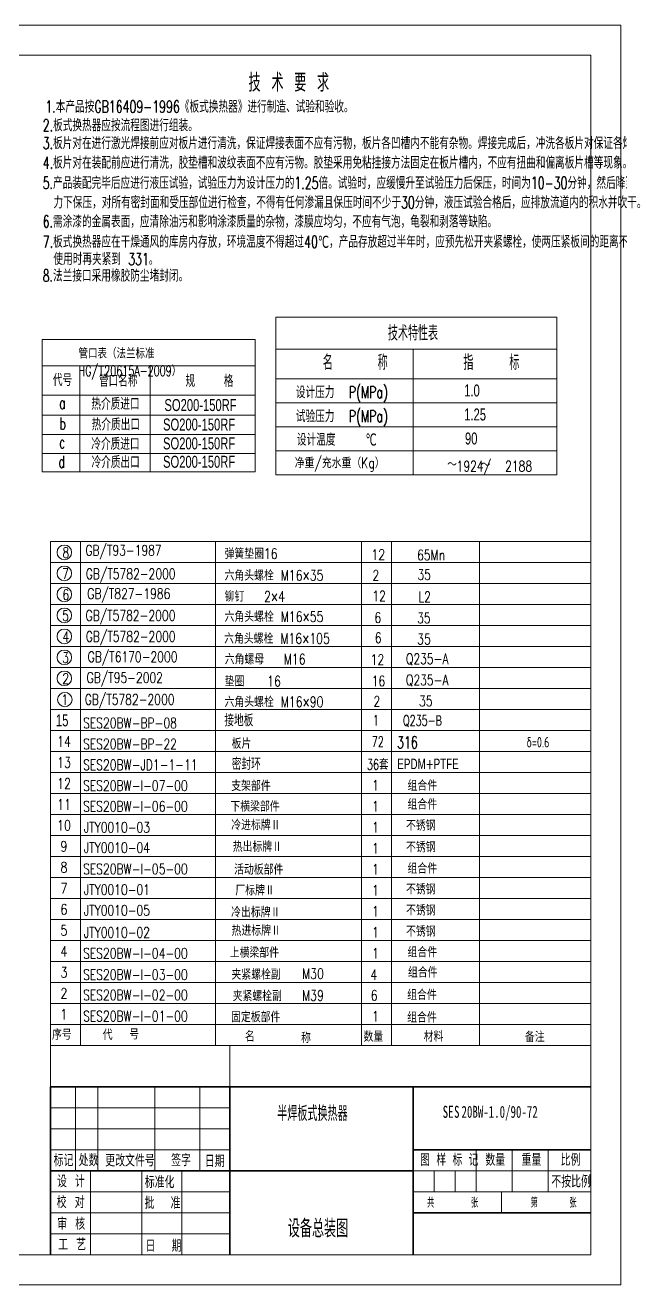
# Model space of a CAD drawing. Header units: millimetres. Extents: x 3384 to 3978, y 1077 to 1497.
# Drawn here: x 3779.9 to 3978.3, y 1076.5 to 1496.5 of the extents above; entities that cross this region are included whole.
import ezdxf

# ---------------------------------------------------------------- set-up
doc = ezdxf.new("R2010")
doc.units = ezdxf.units.MM
doc.linetypes.add('CENTERX2', pattern=[4, 2.5, -0.5, 0.5, -0.5])
for name, color, linetype, lineweight, true_color in [('1', 1, 'Continuous', 18, 0xff0000), ('2', 2, 'Continuous', 18, 0xffff00), ('3', 3, 'CENTERX2', 18, 0x00ff00), ('3尺寸线', 2, 'Continuous', 18, 0xffff00)]:
    doc.layers.add(name, color=color, linetype=linetype, lineweight=lineweight, true_color=true_color)
doc.layers.add('尺寸线与文字层', color=2, linetype='Continuous')
doc.layers.add('粗实线层', color=7, linetype='Continuous', lineweight=35)
doc.layers.add('细实线层', color=7, linetype='Continuous', lineweight=18)
doc.styles.add('HZ', font='txt.shx', dxfattribs={"width": 0.67, "bigfont": 'hztxt.shx'})
doc.styles.get("Standard").update_dxf_attribs({"font": 'arial.ttf'})
doc.styles.add('标准', font='', dxfattribs={"width": 0.667})
doc.styles.get('标准').set_extended_font_data('宋体')

msp = doc.modelspace()

# ---------------------------------------------------------------- linework, layer by layer
at = {"layer": '1'}
for p, q in [((3863.38761, 1346.63393), (3863.38761, 1399.1765)), ((3863.38761, 1399.1765), (3957.03641, 1399.1765)), ((3957.03641, 1399.1765), (3957.03641, 1346.63393)), ((3785.50016, 1391.79339), (3785.50016, 1347.61526)), ((3785.50016, 1391.79339), (3856.55085, 1391.79339)), ((3856.55085, 1347.61526), (3856.55085, 1391.79339)), ((3863.38761, 1388.47682), (3957.03641, 1388.47682)), ((3785.50016, 1347.61526), (3856.55085, 1347.61526)), ((3957.03641, 1346.63393), (3863.38761, 1346.63393))]:
    msp.add_line(p, q, dxfattribs=at)
at = {"layer": '1', "linetype": 'ByBlock'}
for p, q in [((3788.29059, 1324.35042), (3968.09664, 1324.35042)), ((3788.29059, 1324.35042), (3788.29059, 1268.35042)), ((3788.29059, 1268.35042), (3788.29059, 1086.53994)), ((3788.29059, 1156.35042), (3968.29059, 1156.35042)), ((3788.29059, 1142.53994), (3968.29059, 1142.53994))]:
    msp.add_line(p, q, dxfattribs=at)
at = {"layer": '2'}
for p, q in [((3978.29059, 1496.53994), (3978.29059, 1076.53994)), ((3909.094, 1346.63393), (3909.094, 1388.47682)), ((3785.50016, 1383.0109), (3856.55085, 1383.0109)), ((3798.06931, 1347.61526), (3798.06931, 1383.0109)), ((3821.49591, 1347.61526), (3821.49591, 1383.0109)), ((3957.03641, 1378.63393), (3863.38761, 1378.63393)), ((3785.50016, 1373.18847), (3856.55085, 1373.18847)), ((3957.03641, 1370.63393), (3863.38761, 1370.63393)), ((3785.50016, 1366.53101), (3856.55085, 1366.53101)), ((3957.03641, 1362.63393), (3863.38761, 1362.63393)), ((3785.50016, 1360.03743), (3856.55085, 1360.03743)), ((3785.50016, 1353.73218), (3856.55085, 1353.73218))]:
    msp.add_line(p, q, dxfattribs=at)
at = {"layer": '2', "linetype": 'ByBlock', "ltscale": 0.5}
msp.add_line((3957.03641, 1354.63393), (3863.38761, 1354.63393), dxfattribs=at)
at = {"layer": '2', "linetype": 'Continuous'}
msp.add_line((3848.09133, 1156.35042), (3848.09133, 1142.53994), dxfattribs=at)
at = {"layer": '3', "linetype": 'ByBlock', "ltscale": 0.25}
for p, q in [((3931.27479, 1324.35042), (3931.27479, 1156.35042)), ((3798.29059, 1268.35042), (3798.29059, 1156.35042)), ((3788.29059, 1254.35042), (3968.09664, 1254.35042)), ((3788.29059, 1254.35042), (3968.09664, 1254.35042)), ((3788.29059, 1254.35042), (3968.29059, 1254.35042)), ((3788.29059, 1254.35042), (3968.29059, 1254.35042)), ((3788.29059, 1247.35042), (3968.29059, 1247.35042)), ((3788.29059, 1240.35042), (3968.29059, 1240.35042)), ((3788.29059, 1233.35042), (3968.29059, 1233.35042)), ((3788.29059, 1226.35042), (3968.29059, 1226.35042)), ((3788.29059, 1219.35042), (3968.29059, 1219.35042)), ((3788.29059, 1212.35042), (3968.29059, 1212.35042)), ((3788.29059, 1205.35042), (3968.29059, 1205.35042)), ((3788.29059, 1198.35042), (3968.29059, 1198.35042)), ((3788.29059, 1191.35042), (3968.29059, 1191.35042)), ((3788.29059, 1184.35042), (3968.29059, 1184.35042)), ((3788.29059, 1177.35042), (3968.29059, 1177.35042)), ((3788.29059, 1170.35042), (3968.29059, 1170.35042)), ((3788.29059, 1163.35042), (3968.29059, 1163.35042))]:
    msp.add_line(p, q, dxfattribs=at)
at = {"layer": '3尺寸线'}
for p, q in [((3798.29059, 1324.35042), (3798.29059, 1268.35042)), ((3843.29059, 1324.35042), (3843.29059, 1156.35042)), ((3891.8724, 1324.35042), (3891.8724, 1156.35042)), ((3901.8724, 1324.35042), (3901.8724, 1156.35042)), ((3788.29059, 1317.35042), (3968.09664, 1317.35042)), ((3788.29059, 1310.35042), (3968.09664, 1310.35042)), ((3788.29059, 1303.35042), (3968.09664, 1303.35042)), ((3788.29059, 1296.35042), (3968.09664, 1296.35042)), ((3788.29059, 1289.35042), (3968.09664, 1289.35042)), ((3788.29059, 1282.35042), (3968.09664, 1282.35042)), ((3788.29059, 1275.35042), (3968.09664, 1275.35042)), ((3788.29059, 1268.35042), (3968.09664, 1268.35042)), ((3788.29059, 1261.35042), (3968.09664, 1261.35042))]:
    msp.add_line(p, q, dxfattribs=at)
msp.add_lwpolyline([(3978.29059, 1076.53994), (3384.29059, 1076.53994), (3384.29059, 1496.53994), (3978.29059, 1496.53994)], close=True, dxfattribs=at)
at = {"layer": '3尺寸线', "color": 1}
msp.add_lwpolyline([(3409.29059, 1486.53994), (3968.29059, 1486.53994), (3968.29059, 1086.53994), (3409.29059, 1086.53994)], close=True, dxfattribs=at)
at = {"layer": '3尺寸线'}
for centre, radius in [((3792.9285, 1320.75868), 2.44), ((3792.9285, 1313.75868), 2.44), ((3792.9285, 1306.75868), 2.44), ((3792.9285, 1299.75868), 2.44), ((3792.9285, 1292.75868), 2.44), ((3792.9285, 1285.75868), 2.44), ((3792.9285, 1278.75868), 2.44), ((3793.08604, 1271.69025), 2.4)]:
    msp.add_circle(centre, radius, dxfattribs=at)
at = {"layer": '粗实线层'}
for p, q in [((3788.29059, 1142.53994), (3968.29059, 1142.53994)), ((3788.29059, 1142.53994), (3788.29059, 1086.53994)), ((3848.09133, 1142.53994), (3848.09133, 1086.53994)), ((3909.09133, 1086.53994), (3909.09133, 1142.53994)), ((3909.09133, 1121.53994), (3968.29059, 1121.53994)), ((3909.09133, 1114.53994), (3788.29059, 1114.53994)), ((3909.09133, 1100.53994), (3968.29059, 1100.53994))]:
    msp.add_line(p, q, dxfattribs=at)
at = {"layer": '细实线层'}
for p, q in [((3796.59133, 1142.53994), (3796.59133, 1114.53994)), ((3804.09133, 1142.53994), (3804.09133, 1118.53994)), ((3823.09133, 1114.53994), (3823.09133, 1142.53994)), ((3838.09133, 1114.53994), (3838.09133, 1142.53994)), ((3788.29059, 1135.53994), (3848.09133, 1135.53994)), ((3804.09133, 1135.53994), (3804.09133, 1114.53994)), ((3848.09133, 1128.53994), (3788.29059, 1128.53994)), ((3788.29059, 1121.53994), (3848.09133, 1121.53994)), ((3930.09133, 1107.53994), (3930.09133, 1121.53994)), ((3942.09133, 1107.53994), (3942.09133, 1121.53994)), ((3954.09133, 1107.53994), (3954.09133, 1121.53994)), ((3801.68173, 1114.53994), (3801.68173, 1086.53994)), ((3818.73493, 1114.53994), (3818.73493, 1086.53994)), ((3832.1194, 1114.53994), (3832.1194, 1086.53994)), ((3909.09133, 1114.53994), (3968.29059, 1114.53994)), ((3916.09133, 1107.53994), (3916.09133, 1114.53994)), ((3923.09133, 1107.53994), (3923.09133, 1114.53994)), ((3788.29059, 1107.53994), (3848.09133, 1107.53994)), ((3909.09133, 1107.53994), (3968.29059, 1107.53994)), ((3938.59133, 1100.53994), (3938.59133, 1107.53994)), ((3848.09133, 1100.53994), (3788.29059, 1100.53994)), ((3788.29059, 1093.53994), (3848.09133, 1093.53994))]:
    msp.add_line(p, q, dxfattribs=at)

# ---------------------------------------------------------------- texts
for s, height, style, width, p in [('半焊板式换热器', 5, 'HZ', 0.67, (3863.86324, 1131.16515)), ('SE', 4, '标准', 0.667, (3918.94845, 1132.21782)), ('S', 4, '标准', 0.667, (3922.74294, 1132.21782)), ('20BW-1.0/90-72', 4, '标准', 0.667, (3925.22895, 1132.21782)), ('共       张          第      张', 3, 'HZ', 0.6, (3913.71258, 1102.31888))]:
    msp.add_text(s, height=height, dxfattribs=dict(style=style, width=width)).set_placement(p)
at = {"layer": '2', "linetype": 'ByBlock', "ltscale": 0.5, "style": 'HZ', "width": 0.75}
for s, p in [('净重/充水重（Kg）', (3869.67365, 1348.83969)), ('～', (3920.45469, 1348.37104)), ('1924/  2188', (3923.59556, 1347.77409)), ('～', (3931.61169, 1348.22434)), ('序号', (3788.82059, 1158.23435)), ('代', (3805.71834, 1158.19287)), ('号', (3814.54828, 1158.32622)), ('名', (3853.08414, 1157.64972)), ('称', (3871.79003, 1157.1555)), ('数量', (3892.57591, 1157.57024)), ('材料', (3912.63668, 1157.60493)), ('备注', (3946.36088, 1157.47802))]:
    msp.add_text(s, height=3.5, dxfattribs=at).set_placement(p)
at = {"layer": '2', "style": 'HZ', "width": 0.67}
msp.add_text('设备总装图', height=6, dxfattribs=at).set_placement((3867.37887, 1092.32467))
at = {"layer": '2', "ltscale": 20, "attachment_point": 7, "style": 'HZ'}
for s, insert, char_height, width in [('\\T1;技 术 要 求', (3854.29557, 1474.35794), 6, 42.21), ('接地板', (3846.22817, 1262.7392), 4, 12.06), ('Q235-{\\fArial|b0|i0|c0|p32;B}', (3905.7442, 1262.60593), 3.5, 21.105), ('72', (3895.33644, 1255.90497), 3.5, 10.05), ('\\T1;密封环', (3848.70402, 1248.22183), 4, 12.06), ('36套', (3893.7173, 1248.30437), 3.5, 10.05)]:
    msp.add_mtext(s, dxfattribs=dict(at, insert=insert, char_height=char_height, width=width))
at = {"layer": '2'}
for s, insert, char_height, width, attachment_point, style in [('\\T1;1.本产品按GB16409-1996《板式换热器》进行制造、试验和验收。', (3786.60651, 1467.34614), 4, 141.8890659, 7, 'HZ'), ('\\T1;2.板式换热器应按流程图进行组装。', (3785.72492, 1461.13667), 4, 66.3855879, 7, 'HZ'), ('\\T1;3.板片对在进行激光焊接前应对板片进行清洗，保证焊接表面不应有污物，板片各凹槽内不能有杂物。焊接完成后，冲洗各板片对保证各焊接腔通畅。 ', (3785.72492, 1455.09174), 4, 271.872011, 7, 'HZ'), ('\\T1;4.板片对在装配前应进行清洗，胶垫槽和波纹表面不应有污物。胶垫采用免粘挂接方法固定在板片槽内，不应有扭曲和偏离板片槽等现象。', (3785.735, 1448.56802), 4, 247.2082802, 7, 'HZ'), ('\\T1;5.产品装配完毕后应进行液压试验，试验压力为设计压力的1.25倍。试验时，应缓慢升至试验压力后保压，时间为10-30分钟，然后降至设计压', (3785.71204, 1441.81272), 4, 268.5794396, 7, 'HZ'), ('\\T1;力下保压，对所有密封面和受压部位进行检查，不得有任何渗漏且保压时间不少于30分钟，液压试验合格后，应排放流道内的积水并吹干。', (3789.31186, 1435.31923), 4, 249.4652967, 7, 'HZ'), ('\\T1;6.需涂漆的金属表面，应清除油污和影响涂漆质量的杂物，漆膜应均匀，不应有气泡，龟裂和剥落等缺陷。', (3785.72227, 1428.93017), 4, 190.266011, 7, 'HZ'), ('7.板式换热器应在干燥通风的库房内存放，环境温度不得超过40℃，产品存放超过半年时，应预先松开夹紧螺栓，使两压紧板间的距离不小于364，', (3785.73154, 1422.20129), 4, 270.4535989, 7, 'HZ'), ('使用时再夹紧到 331。', (3789.29117, 1416.55406), 4, 43.5529451, 7, 'HZ'), ('\\T1;8.法兰接口采用橡胶防尘堵封闭。', (3785.71572, 1411.00766), 4, 61.9635879, 7, 'HZ'), ('\\T1;技术特性表', (3900.6947, 1391.39831), 5, 25.125, 7, 'HZ'), ('管口表（法兰标准HG/{\\fArial|b0|i0|c0|p32;T}20615A-2009）', (3797.65535, 1388.88892), 3.5, 54.0663866, 1, 'HZ'), ('\\T1;名     称 ', (3879.01023, 1381.58912), 5, 40.2, 7, 'HZ'), ('\\T1; 指    标 ', (3922.87354, 1381.58912), 5, 40.28375, 7, 'HZ'), ('\\T1;代号', (3789.10029, 1376.24344), 4, 8.04, 7, 'HZ'), ('\\T1;管口名称', (3804.45115, 1376.00567), 4, 16.08, 7, 'HZ'), ('\\T1;规    格', (3833.26582, 1375.92016), 4, 24.187, 7, 'HZ'), ('\\T1;设计压力  P(MPa)', (3870.04369, 1370.82272), 4, 48.91, 7, 'HZ'), ('\\T1;a', (3791.14966, 1368.57792), 4, 6.7957143, 7, 'HZ'), ('\\T1;热介质进口', (3801.92438, 1368.2533), 4, 20.167, 7, 'HZ'), ('{\\fArial|b0|i0|c0|p32;SO200-150RF}', (3826.27707, 1367.82784), 4, 49.1971429, 7, '标准'), ('\\T1;b', (3791.25919, 1361.6983), 4, 8.7291429, 7, 'HZ'), ('\\T1;热介质出口', (3802.04047, 1361.3749), 4, 20.1, 7, 'HZ'), ('{\\fArial|b0|i0|c0|p32;SO200-150RF}', (3825.80667, 1361.33426), 4, 49.1971429, 7, '标准'), ('\\T1;试验压力  P(MPa)', (3870.04369, 1362.82272), 4, 48.91, 7, 'HZ'), ('\\T1;c', (3791.1942, 1355.4515), 4, 10.6242857, 7, 'HZ'), ('\\T1;冷介质进口', (3801.90542, 1354.90464), 4, 20.167, 7, 'HZ'), ('{\\fArial|b0|i0|c0|p32;SO200-150RF}', (3825.80667, 1355.02902), 4, 49.1971429, 7, '标准'), ('\\T1;设计温度', (3870.37639, 1356.33632), 4, 16.08, 7, 'HZ'), ('\\T1;℃', (3893.26625, 1356.32394), 4, 3.9272308, 7, 'HZ'), ('\\T1;d', (3790.97154, 1348.97531), 4, 6.8914286, 7, 'HZ'), ('\\T1;冷介质出口', (3801.97953, 1348.82938), 4, 20.1, 7, 'HZ'), ('{\\fArial|b0|i0|c0|p32;SO200-150RF}', (3825.80667, 1348.91209), 4, 49.1971429, 7, '标准'), ('{\\fArial|b0|i0|c0|p32;EPDM}+{\\fArial|b0|i0|c0|p32;PTFE}', (3903.85731, 1248.48093), 3.5, 21.105, 7, 'HZ')]:
    msp.add_mtext(s, dxfattribs=dict(at, insert=insert, char_height=char_height, width=width, attachment_point=attachment_point, style=style))
at = {"layer": '2', "char_height": 4, "attachment_point": 7}
for s, insert, width in [('\\W0.67;1.0', (3926.1176, 1372.68059), 9.5714286), ('\\W0.67;1.25', (3926.1176, 1364.68059), 13.4), ('\\W0.67;90', (3926.3775, 1356.68059), 11.4857143), ('\\W0.67;15', (3790.1214, 1262.69112), 7.6571429)]:
    msp.add_mtext(s, dxfattribs=dict(at, insert=insert, width=width))
at = {"layer": '2', "linetype": 'Continuous', "attachment_point": 7, "style": 'HZ'}
for s, insert, char_height, width in [('\\T1;1', (3895.70625, 1262.98833), 3.5, 3.35), ('316', (3903.76236, 1255.41832), 4, 11.4857143)]:
    msp.add_mtext(s, dxfattribs=dict(at, insert=insert, char_height=char_height, width=width))
at = {"layer": '2', "ltscale": 0.5, "insert": (3946.90838, 1255.71968), "char_height": 3.5, "width": 16.1663269, "attachment_point": 7, "style": 'HZ'}
msp.add_mtext('\\T1;δ=0.6', dxfattribs=at)
at = {"layer": '3', "linetype": 'ByBlock', "ltscale": 0.25, "style": 'HZ', "width": 0.75}
for s, p in [('14', (3790.57117, 1255.96848)), ('13', (3790.57117, 1248.96848)), ('12', (3790.57117, 1241.96848)), ('11', (3790.57117, 1234.96848)), ('10', (3790.57117, 1227.96848)), ('9', (3791.68214, 1220.96848)), ('8', (3791.68214, 1213.96848)), ('7', (3791.68214, 1206.96848)), ('6', (3791.68214, 1199.96848)), ('5', (3791.68214, 1192.96848)), ('4', (3791.68214, 1185.96848)), ('3', (3791.68214, 1178.96848)), ('2', (3791.68214, 1171.96848)), ('1', (3791.68214, 1164.96848))]:
    msp.add_text(s, height=3.5, dxfattribs=at).set_placement(p)
at = {"layer": '3尺寸线', "style": 'HZ', "width": 0.75}
for s, p in [('GB/T93-1987', (3799.92836, 1319.68308)), ('8', (3792.29096, 1318.9002)), ('弹簧垫圈16', (3846.30163, 1318.58353)), ('12', (3895.259, 1318.26546)), ('65Mn', (3910.42865, 1318.14181)), ('7', (3792.19374, 1311.9002)), ('GB/T5782-2000', (3800.06788, 1311.84116)), ('六角头螺栓 M16×35', (3846.30163, 1311.34194)), ('2', (3895.53163, 1311.35112)), ('35', (3910.54191, 1311.55402)), ('6', (3792.27152, 1304.9002)), ('GB/T827-1986', (3800.57283, 1305.21637)), ('铆钉\u3000\u30002×4', (3846.33999, 1304.32188)), ('12', (3895.51784, 1304.43523)), ('L2', (3910.88931, 1304.20704)), ('GB/T5782-2000', (3800.01329, 1297.97555)), ('5', (3792.21319, 1297.9002)), ('六角头螺栓 M16×55', (3846.30163, 1297.58353)), ('6', (3896.27928, 1297.26546)), ('35', (3910.42865, 1297.14181)), ('4', (3792.32985, 1290.9002)), ('GB/T5782-2000', (3800.06988, 1290.94618)), ('六角头螺栓 M16×105', (3846.17024, 1290.30602)), ('6', (3896.33005, 1290.50808)), ('35', (3910.48749, 1290.07518)), ('3', (3792.21319, 1283.9002)), ('GB/T6170-2000', (3800.68961, 1284.15973)), ('六角螺母\u3000\u3000M16', (3846.34843, 1283.40438)), ('12', (3894.95944, 1283.25304)), ('Q235-A', (3906.72571, 1283.52942)), ('GB/T95-2002', (3800.3554, 1277.25324)), ('2', (3792.25208, 1276.9002)), ('垫圈   16', (3846.33996, 1276.04866)), ('16', (3895.32142, 1276.09439)), ('Q235-A', (3906.72571, 1276.43404)), ('1', (3791.94096, 1269.9002)), ('GB/T5782-2000', (3799.70589, 1269.94111)), ('六角头螺栓 M16×90', (3846.30163, 1269.16264)), ('2', (3895.86637, 1269.32508)), ('35', (3911.06129, 1269.44791)), ('SES20BW-BP-08', (3799.15325, 1262.11598)), ('SES20BW-BP-22', (3799.15325, 1255.11598)), ('板片', (3848.65029, 1255.27941)), ('SES20BW-JD1-1-11', (3799.15325, 1248.16971)), ('SES20BW-I-07-00', (3799.15325, 1241.22347)), ('支架部件', (3848.53842, 1241.16999)), ('1', (3895.45733, 1241.32336)), ('组合件', (3907.26732, 1241.2596)), ('SES20BW-I-06-00', (3799.15325, 1234.33631)), ('下横梁部件', (3848.24757, 1234.30807)), ('1', (3895.45733, 1234.32336)), ('组合件', (3907.26732, 1235.01563)), ('JTY0010-03', (3799.41935, 1227.33289)), ('冷进标牌Ⅱ', (3848.53639, 1228.12115)), ('1', (3895.45733, 1227.32336)), ('不锈钢', (3906.74986, 1227.97518)), ('JTY0010-04', (3799.41935, 1220.54097)), ('热出标牌Ⅱ', (3849.03499, 1220.88708)), ('1', (3895.45733, 1220.32336)), ('不锈钢', (3906.74986, 1220.76316)), ('SES20BW-I-05-00', (3799.15325, 1213.44888)), ('活动板部件', (3849.48364, 1213.27761)), ('1', (3895.45733, 1213.32336)), ('组合件', (3907.26732, 1213.60231)), ('JTY0010-01', (3799.41935, 1206.52114)), ('厂标牌Ⅱ', (3849.89413, 1206.35591)), ('1', (3895.45733, 1206.32336)), ('不锈钢', (3906.74986, 1206.68177)), ('JTY0010-05', (3799.41935, 1199.64073)), ('冷出标牌Ⅱ', (3848.49288, 1199.04376)), ('1', (3895.45733, 1199.32336)), ('不锈钢', (3906.74986, 1199.67722)), ('JTY0010-02', (3799.41935, 1192.26883)), ('热进标牌Ⅱ', (3848.63019, 1192.91686)), ('1', (3895.45733, 1192.32336)), ('不锈钢', (3906.74986, 1192.66744)), ('SES20BW-I-04-00', (3799.15325, 1185.3351)), ('上横梁部件', (3848.03664, 1185.58604)), ('1', (3895.45733, 1185.32336)), ('组合件', (3907.26732, 1185.69591)), ('SES20BW-I-03-00', (3799.15325, 1178.22001)), ('夹紧螺栓副', (3848.58516, 1178.28446)), ('M30', (3872.14766, 1178.54265)), ('4', (3894.88931, 1178.21379)), ('组合件', (3907.39803, 1178.98653)), ('SES20BW-I-02-00', (3799.15325, 1171.39533)), ('夹紧螺栓副', (3848.99044, 1171.11444)), ('M39', (3872.14766, 1171.26452)), ('6', (3895.04641, 1171.3083)), ('组合件', (3907.13653, 1171.48102)), ('SES20BW-I-01-00', (3799.15325, 1164.36172)), ('固定板部件', (3848.47398, 1164.09992)), ('1', (3895.45733, 1164.32336)), ('组合件', (3907.13653, 1163.98051))]:
    msp.add_text(s, height=3.5, dxfattribs=at).set_placement(p)
at = {"layer": '尺寸线与文字层', "style": 'HZ'}
for s, width, p in [('标记', 0.75, (3789.3717, 1116.05773)), ('处数', 0.75, (3797.70477, 1116.10014)), ('更改文件号', 0.75, (3806.54796, 1115.98484)), (' 签字', 0.75, (3825.83239, 1116.08861)), ('日期', 0.75, (3839.71679, 1115.79467)), ('图 样 标 记', 0.6, (3911.48667, 1116.20592)), ('数量', 0.75, (3933.17397, 1116.20592)), ('重量', 0.75, (3945.20694, 1116.20592)), ('比例', 0.75, (3958.24802, 1116.20592)), ('设 计', 0.75, (3790.4992, 1109.07199)), ('标准化', 0.75, (3819.72738, 1108.76734)), ('不按比例', 0.75, (3955.14568, 1108.97026)), ('校 对', 0.75, (3790.39388, 1102.09559)), ('批  准', 0.75, (3819.675, 1101.85353)), ('审 核', 0.75, (3790.57278, 1094.88824)), ('工 艺', 0.75, (3790.89855, 1087.97443)), ('日  期', 0.75, (3819.98909, 1087.52484))]:
    msp.add_text(s, height=4, dxfattribs=dict(at, width=width)).set_placement(p)

doc.saveas('drawing.dxf')
